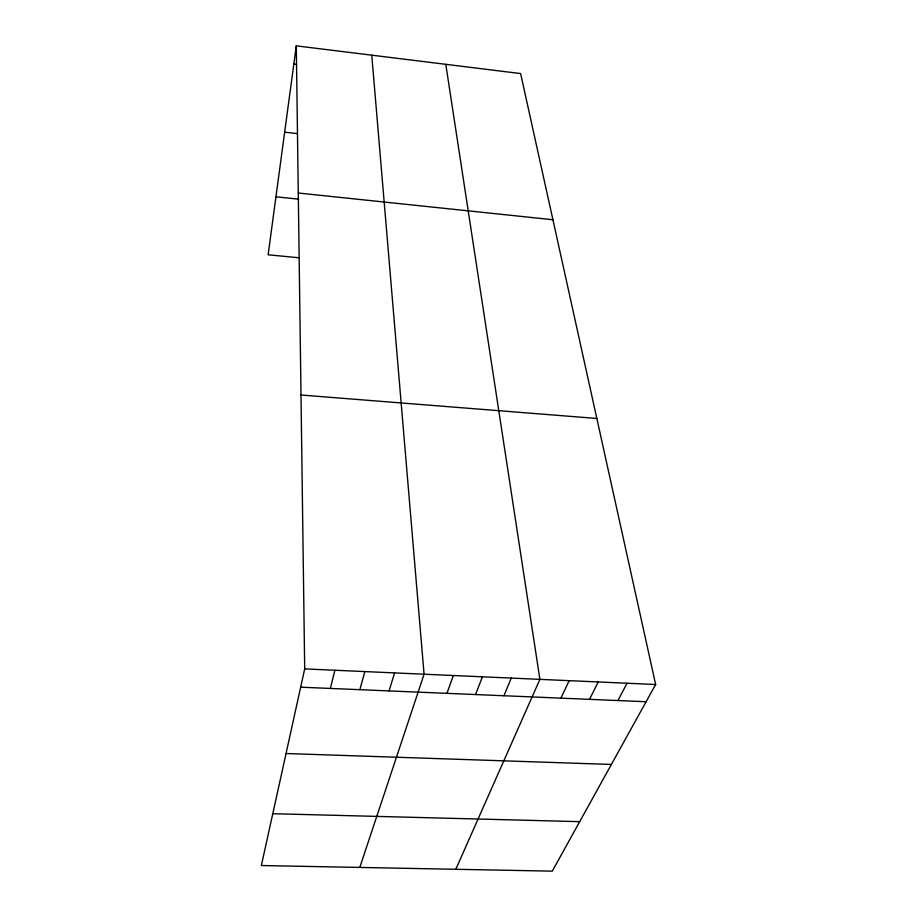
<?xml version="1.0" encoding="UTF-8"?>
<svg xmlns="http://www.w3.org/2000/svg" width="917" height="917" viewBox="0 0 917 917"><rect width="100%" height="100%" fill="white"/><g stroke="black" fill="none" stroke-linecap="round" stroke-linejoin="round"><path stroke-width="1.38" d="M296.294 45.85L304.696 668.906L261.356 865.533L552.286 871.15L655.644 684.506L520.615 73.566L296.294 45.85L268.131 254.788L298.747 257.746M330.361 688.438L334.888 670.247M359.831 689.687L364.851 671.576M389.083 690.914L394.574 672.906M359.785 867.436L424.078 674.213L371.763 55.18M446.934 693.344L453.365 675.52M475.545 694.547L482.422 676.803M503.937 695.751L511.273 678.087M455.806 869.293L539.895 679.359L445.788 64.328M560.94 698.146L569.17 680.655M589.539 699.35L598.216 681.95M617.932 700.542L627.045 683.234M272.773 813.7L579.693 821.655M286.047 753.522L611.375 764.446M300.661 687.188L646.107 701.734M304.696 668.906L655.644 684.506M301.005 395.009L596.841 418.461M275.948 196.811L298.633 199.172M298.277 193.017L552.917 219.736M284.66 132.174L297.165 133.584M293.841 64.075L296.523 64.396"/></g></svg>
